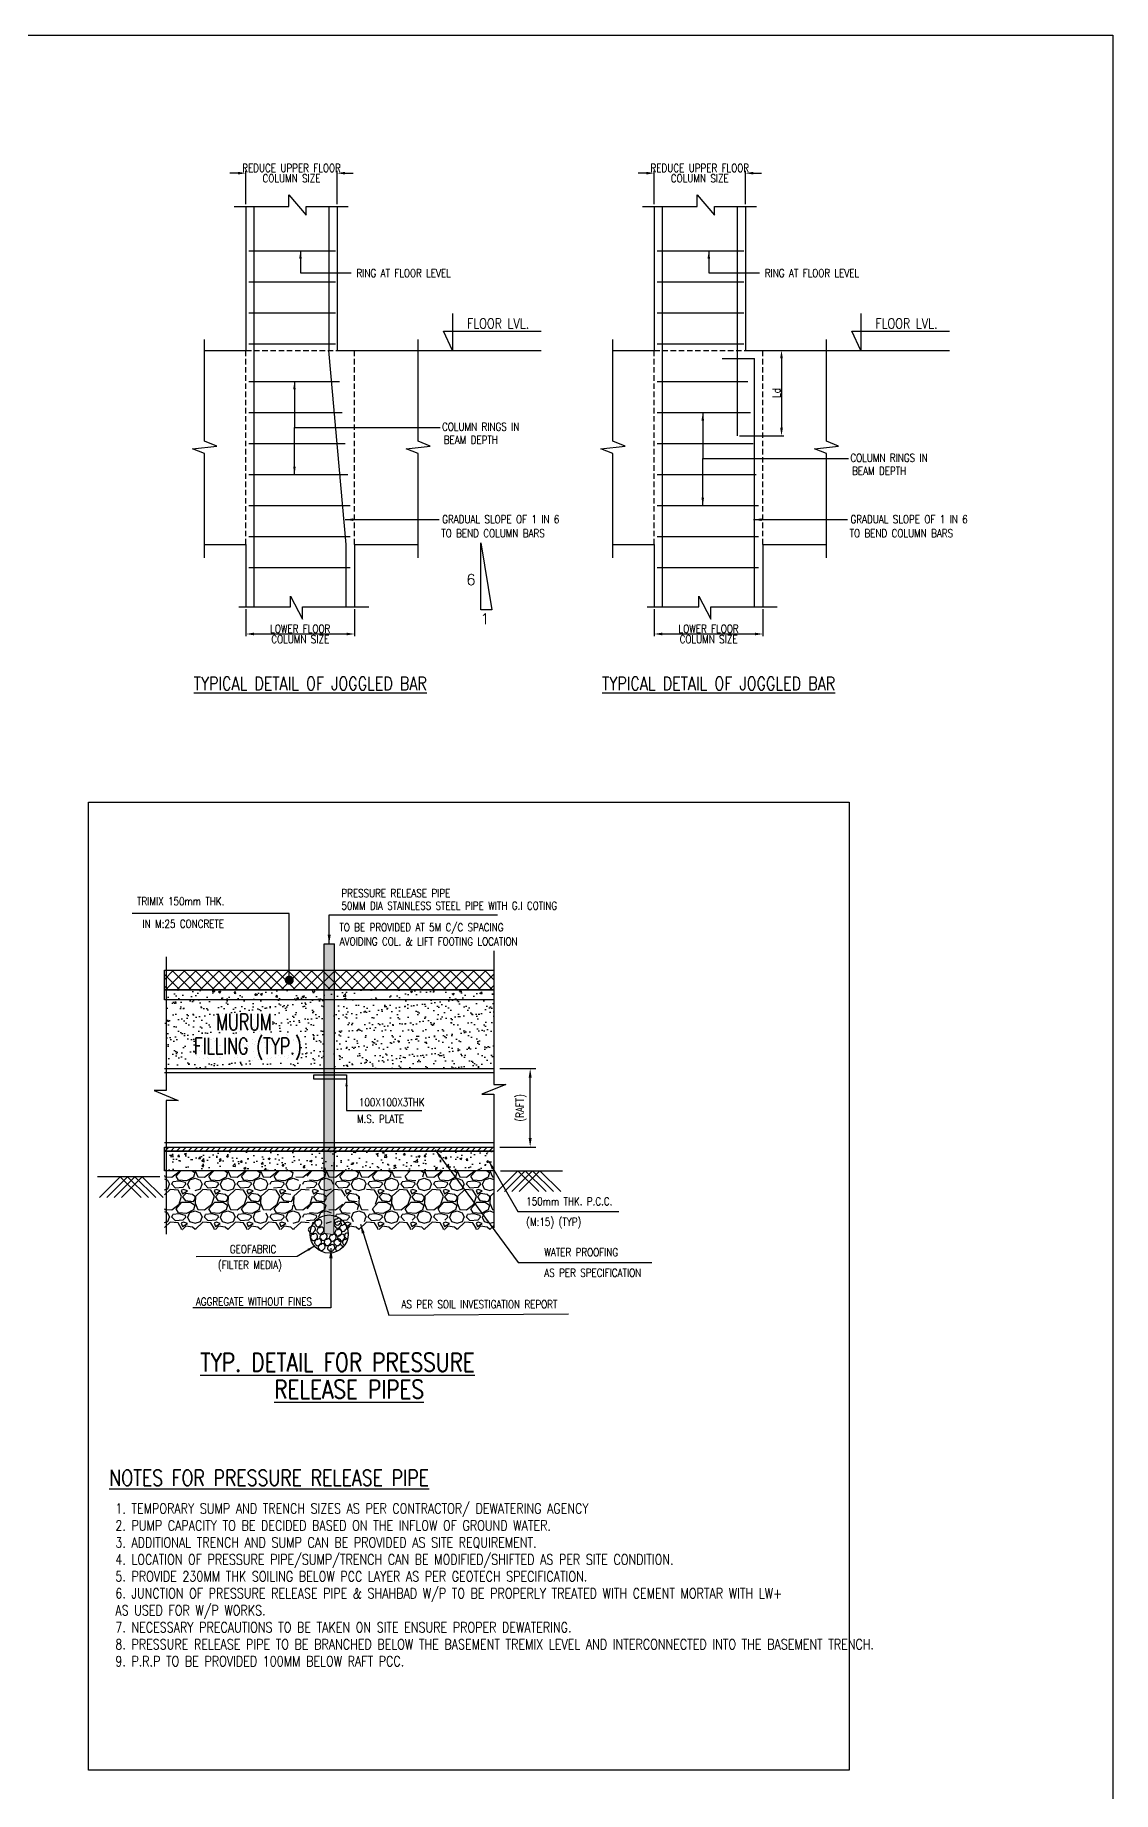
# Model space of a CAD drawing. Extents: x -69352 to 1013721, y -547461 to -186867.
# Drawn here: x 458117 to 495141, y -489142 to -428771 of the extents above; entities that cross this region are included whole.
import ezdxf
from ezdxf.enums import TextEntityAlignment as Align

# ---------------------------------------------------------------- set-up
doc = ezdxf.new("R2010")
doc.units = 0
doc.header["$LTSCALE"] = 500
doc.header["$MEASUREMENT"] = 0
doc.header["$PDMODE"] = 35
doc.header["$PDSIZE"] = -15
doc.linetypes.add('HIDDEN2', pattern=[0.1875, 0.125, -0.0625])
doc.layers.get('DEFPOINTS').update_dxf_attribs({"color": 4})
for name, color, linetype in [('BEAM', 4, 'Continuous'), ('BRAKE LINE', 8, 'Continuous'), ('CLOUD', 7, 'Continuous'), ('DIM', 5, 'Continuous'), ('HT', 8, 'Continuous'), ('level', 3, 'Continuous'), ('S-BRECK LINE', 8, 'Continuous'), ('S-COLUMN', 1, 'Continuous'), ('S-CONCRET LINE', 4, 'Continuous'), ('S-DIM-1', 5, 'Continuous'), ('S-FILLING', 9, 'Continuous'), ('S-HATCH', 253, 'Continuous'), ('S-MISC', 2, 'Continuous'), ('S-PCC', 9, 'Continuous'), ('S-R.C.C. PILE CAP', 40, 'Continuous'), ('S-REINFORCEMENT', 6, 'Continuous'), ('S-TEXT', 2, 'Continuous'), ('S-TEXT-1', 4, 'Continuous'), ('S-TEXT-1 @ 1', 4, 'Continuous'), ('S-TITLE', 6, 'Continuous'), ('S-TXT', 3, 'Continuous'), ('TEXT NORMAL', 4, 'Continuous'), ('TXT1', 2, 'Continuous')]:
    doc.layers.add(name, color=color, linetype=linetype)
doc.layers.add('SOLID', color=11, linetype='Continuous', lineweight=15)
doc.styles.add('ROMAND', font='simplex.shx')
doc.styles.add('ROMANS', font='simplex.shx', dxfattribs={"width": 0.8, "height": 275})
doc.styles.add('STERLING-1', font='simplex.shx')
doc.dimstyles.new('Copy of INT2TIMES', dxfattribs={"dimtxt": 300, "dimasz": 275, "dimexe": 75, "dimexo": 75, "dimgap": 40, "dimtad": 1, "dimdec": 0, "dimlfac": 0.5, "dimrnd": 5, "dimzin": 0, "dimdsep": 46, "dimtxsty": 'ROMANS', "dimcen": -1, "dimclrd": 5, "dimclre": 5, "dimclrt": 4, "dimadec": 0, "dimazin": 0, "dimtfac": 1, "dimtdec": 0, "dimtix": 1, "dimtofl": 0, "dimtmove": 2, "dimatfit": 3, "dimfxl": 0, "dimtolj": 1, "dimtzin": 0, "dimarcsym": 0})
doc.dimstyles.new('dim100', dxfattribs={"dimtxt": 250, "dimasz": 250, "dimexe": 200, "dimexo": 200, "dimgap": 100, "dimtad": 1, "dimdec": 0, "dimzin": 0, "dimdsep": 46, "dimtxsty": 'ROMANS', "dimcen": 0, "dimclrd": 5, "dimclre": 5, "dimclrt": 4, "dimadec": 0, "dimazin": 0, "dimtfac": 1, "dimtdec": 0, "dimtix": 1, "dimtofl": 0, "dimtmove": 2, "dimatfit": 3, "dimfxl": 0, "dimtolj": 1, "dimtzin": 0, "dimlwd": -1, "dimlwe": -1, "dimarcsym": 0})
doc.dimstyles.new('dim33.33', dxfattribs={"dimtxt": 250, "dimasz": 250, "dimexe": 200, "dimexo": 200, "dimgap": 100, "dimtad": 1, "dimdec": 0, "dimlfac": 0.333331, "dimzin": 0, "dimdsep": 46, "dimtxsty": 'ROMANS', "dimcen": 0, "dimclrd": 5, "dimclre": 5, "dimclrt": 4, "dimadec": 0, "dimazin": 0, "dimtfac": 1, "dimtdec": 0, "dimtix": 1, "dimtofl": 0, "dimtmove": 2, "dimatfit": 3, "dimfxl": 0, "dimtolj": 1, "dimtzin": 0, "dimlwd": -1, "dimlwe": -1, "dimarcsym": 0})
doc.dimstyles.new('YOGITA', dxfattribs={"dimtxt": 375, "dimasz": 350, "dimexe": 100, "dimexo": 100, "dimgap": 100, "dimtad": 1, "dimdec": 0, "dimzin": 0, "dimdsep": 46, "dimtxsty": 'ROMANS', "dimsah": 1, "dimcen": 0, "dimclrd": 5, "dimclre": 5, "dimclrt": 4, "dimadec": 0, "dimazin": 0, "dimtfac": 1, "dimtdec": 0, "dimtmove": 0, "dimatfit": 3, "dimfxl": 0, "dimfrac": 1, "dimtolj": 1, "dimtzin": 0, "dimarcsym": 0})

# ---------------------------------------------------------------- blocks, each defined once
blk = doc.blocks.new('*D436')
at = {"layer": 'DEFPOINTS', "color": 0}
for p in [(465358, -448422), (469092, -448422), (469092, -449351)]:
    blk.add_point(p, dxfattribs=at)
at = {"layer": 'DIM', "color": 5, "lineweight": -2, "ltscale": 2}
for p, q in [((465358, -448497), (465358, -449426)), ((469092, -448497), (469092, -449426)), ((465633, -449351), (468817, -449351))]:
    blk.add_line(p, q, dxfattribs=at)
at = {"layer": 'DIM', "color": 5}
for points in [[(465633, -449305), (465633, -449397), (465358, -449351)], [(468817, -449397), (468817, -449305), (469092, -449351)]]:
    blk.add_solid(points, dxfattribs=at)
at = {"layer": 'DIM', "color": 4, "char_height": 275, "attachment_point": 5, "style": 'ROMANS'}
for s, insert in [('\\A1;LOWER FLOOR', (467225, -449174)), ('COLUMN SIZE', (467225, -449529))]:
    blk.add_mtext(s, dxfattribs=dict(at, insert=insert))
blk = doc.blocks.new('*D437')
at = {"layer": 'DEFPOINTS', "color": 0}
for p in [(468489, -433514), (465358, -434655), (468489, -434655)]:
    blk.add_point(p, dxfattribs=at)
at = {"layer": 'DIM', "color": 5, "lineweight": -2, "ltscale": 2}
for p, q in [((465358, -434580), (465358, -433439)), ((468489, -434580), (468489, -433439)), ((465083, -433514), (464808, -433514)), ((468764, -433514), (469039, -433514))]:
    blk.add_line(p, q, dxfattribs=at)
at = {"layer": 'DIM', "color": 5}
for points in [[(465083, -433560), (465083, -433469), (465358, -433514)], [(468764, -433469), (468764, -433560), (468489, -433514)]]:
    blk.add_solid(points, dxfattribs=at)
at = {"layer": 'DIM', "color": 4, "char_height": 275, "attachment_point": 5, "style": 'ROMANS'}
for s, insert in [('\\A1;REDUCE UPPER FLOOR', (466924, -433337)), ('COLUMN SIZE', (466924, -433692))]:
    blk.add_mtext(s, dxfattribs=dict(at, insert=insert))
blk = doc.blocks.new('*D438')
at = {"layer": 'DEFPOINTS', "color": 0}
for p in [(479386, -448422), (483119, -448422), (483119, -449351)]:
    blk.add_point(p, dxfattribs=at)
at = {"layer": 'DIM', "color": 5, "lineweight": -2, "ltscale": 2}
for p, q in [((479386, -448497), (479386, -449426)), ((483119, -448497), (483119, -449426)), ((479661, -449351), (482844, -449351))]:
    blk.add_line(p, q, dxfattribs=at)
at = {"layer": 'DIM', "color": 5}
for points in [[(479661, -449305), (479661, -449397), (479386, -449351)], [(482844, -449397), (482844, -449305), (483119, -449351)]]:
    blk.add_solid(points, dxfattribs=at)
at = {"layer": 'DIM', "color": 4, "char_height": 275, "attachment_point": 5, "style": 'ROMANS'}
for s, insert in [('\\A1;LOWER FLOOR', (481253, -449174)), ('COLUMN SIZE', (481253, -449529))]:
    blk.add_mtext(s, dxfattribs=dict(at, insert=insert))
blk = doc.blocks.new('*D439')
at = {"layer": 'DEFPOINTS', "color": 0}
for p in [(482517, -433514), (479386, -434655), (482517, -434655)]:
    blk.add_point(p, dxfattribs=at)
at = {"layer": 'DIM', "color": 5, "lineweight": -2, "ltscale": 2}
for p, q in [((479386, -434580), (479386, -433439)), ((482517, -434580), (482517, -433439)), ((479111, -433514), (478836, -433514)), ((482792, -433514), (483067, -433514))]:
    blk.add_line(p, q, dxfattribs=at)
at = {"layer": 'DIM', "color": 5}
for points in [[(479111, -433560), (479111, -433469), (479386, -433514)], [(482792, -433469), (482792, -433560), (482517, -433514)]]:
    blk.add_solid(points, dxfattribs=at)
at = {"layer": 'DIM', "color": 4, "char_height": 275, "attachment_point": 5, "style": 'ROMANS'}
for s, insert in [('\\A1;REDUCE UPPER FLOOR', (480951, -433337)), ('COLUMN SIZE', (480951, -433692))]:
    blk.add_mtext(s, dxfattribs=dict(at, insert=insert))
blk = doc.blocks.new('*D440')
at = {"layer": 'DEFPOINTS', "color": 0}
for p in [(482517, -439605), (482237, -442541), (483758, -442541)]:
    blk.add_point(p, dxfattribs=at)
at = {"layer": 'DIM', "color": 5, "lineweight": -2, "ltscale": 2}
for p, q in [((482592, -439605), (483833, -439605)), ((483758, -439880), (483758, -442266)), ((482312, -442541), (483833, -442541))]:
    blk.add_line(p, q, dxfattribs=at)
at = {"layer": 'DIM', "color": 5}
for points in [[(483804, -439880), (483712, -439880), (483758, -439605)], [(483712, -442266), (483804, -442266), (483758, -442541)]]:
    blk.add_solid(points, dxfattribs=at)
at = {"layer": 'DIM', "color": 4, "insert": (483581, -441073), "char_height": 275, "attachment_point": 5, "rotation": 90, "style": 'ROMANS'}
blk.add_mtext('\\A1;Ld', dxfattribs=at)
blk = doc.blocks.new('*D984')
at = {"layer": 'DEFPOINTS', "color": 0}
for p in [(473878, -464285), (475123, -464285), (473878, -466985)]:
    blk.add_point(p, dxfattribs=at)
at = {"layer": 'S-DIM-1', "color": 5}
for p, q in [((474078, -464285), (475323, -464285)), ((474078, -466985), (475323, -466985))]:
    blk.add_line(p, q, dxfattribs=at)
at = {"layer": 'S-DIM-1', "color": 5, "lineweight": -3}
blk.add_line((475123, -466672), (475123, -464597), dxfattribs=at)
at = {"layer": 'S-DIM-1', "color": 5}
for points in [[(475175, -464597), (475071, -464597), (475123, -464285)], [(475071, -466672), (475175, -466672), (475123, -466985)]]:
    blk.add_solid(points, dxfattribs=at)
at = {"layer": 'S-DIM-1', "color": 4, "insert": (474813, -465635), "char_height": 275, "attachment_point": 5, "rotation": 90, "style": 'ROMANS'}
blk.add_mtext('\\A1;(RAFT)', dxfattribs=at)

msp = doc.modelspace()

# ---------------------------------------------------------------- hatches: boundary and pattern name
at = {"layer": 'S-FILLING', "linetype": 'ByBlock'}
h = msp.add_hatch(dxfattribs=at)
h.set_pattern_fill('AR-SAND', color=256, scale=225, style=0)
h.set_pattern_definition([(37.5, (-21843808.08, 1091596.97), (-14.1735056, 433.535348), [0, -342, 0, -382.5, 0, -365.625]), (7.5, (-21843808.1, 1091596.97), (398.199759, 634.982865), [0, -184.5, 0, -308.25, 0, -118.125]), (327.5, (-21844084.83, 1091596.97), (700.681919, 1.273287), [0, -112.5, 0, -405, 0, -528.75]), (317.5, (-21844084.8, 1091596.97), (676.378486, 197.477002), [0, -56.25, 0, -265.5, 0, -303.75])])
h.paths.add_polyline_path([(473878.344, -461922.074), (468387.806, -461922.076), (468387.806, -464284.574), (473878.344, -464284.574)])
h.paths.add_polyline_path([(468050.306, -461922.076), (462559.769, -461922.079), (462559.768, -464284.574), (468050.306, -464284.574)])
h.paths.add_polyline_path([(464048.66, -463107.315), (466298.66, -463107.315), (466298.66, -462263.565), (464048.66, -462263.565)], flags=24)
h.paths.add_polyline_path([(463150, -464196.371), (467703.571, -464196.371), (467703.571, -462910.656), (463150, -462910.656)], flags=24)
at = {"layer": 'S-HATCH', "linetype": 'ByBlock'}
h = msp.add_hatch(dxfattribs=at)
h.set_pattern_fill('ANSI37', color=256, scale=2250)
h.set_pattern_definition([(45, (-19955730.25, 488285.2), (-198.8737822, 198.8737822), []), (135, (-19955730.25, 488285.2), (-198.8737822, -198.8737822), [])])
h.paths.add_polyline_path([(462559.769, -461584.579), (462559.769, -460909.579), (473878.343, -460909.574), (473878.343, -461584.574)])
at = {"layer": 'S-HATCH'}
h = msp.add_hatch(dxfattribs=at)
h.set_pattern_fill('ANSI31', color=256, scale=1125, style=0)
h.set_pattern_definition([(45, (-21884407.2, 1088935.74), (-99.4368911, 99.4368911), [])])
h.paths.add_polyline_path([(462559.769, -466984.577), (462559.769, -467119.568), (473878.343, -467119.563), (473878.343, -466984.572)])
at = {"layer": 'S-PCC', "linetype": 'ByBlock'}
h = msp.add_hatch(dxfattribs=at)
h.set_pattern_fill('AR-CONC,_O', color=256, scale=100)
h.set_pattern_definition([(50, (-25079646.4, 155406.3), (717.260183, -62.752135), [75, -825]), (355, (-25079646.4, 155406.3), (-138.751334, 752.192134), [60, -660]), (100.4514445, (-25079586.6, 155401.1), (578.508847, 689.439991), [63.740192, -701.142112]), (46.1842, (-25079646.4, 155606.3), (1067.24133, -165.51928), [112.5, -1237.5]), (96.6356355, (-25079557.4, 155592.5), (934.661946, 974.1186), [95.61034, -1051.71376]), (351.184164, (-25079646.4, 155606.3), (934.661945, 974.1186), [90, -990]), (21, (-25079546.4, 155556.3), (596.907052, -402.61889), [75, -825]), (326, (-25079546.4, 155556.3), (243.315332, 725.150045), [60, -660]), (71.4514447, (-25079496.6, 155522.8), (840.222377, 322.531153), [63.74019, -701.142112]), (37.5, (-25079646.38, 155406.33), (12.1598553, 332.8938538), [0, -652, 0, -670, 0, -662.5]), (7.5, (-25079646.38, 155406.33), (263.0695374, 394.411712), [0, -382, 0, -637, 0, -252.5]), (327.5, (-25079869.38, 155406.33), (533.8224362, -22.5548717), [0, -250, 0, -780, 0, -1035]), (317.5, (-25079969.38, 155406.33), (583.186169, 100.104982), [0, -325, 0, -518, 0, -735])])
h.paths.add_polyline_path([(462559.769, -461922.079), (462559.769, -461584.579), (473878.343, -461584.574), (473878.343, -461922.074)])
h = msp.add_hatch(dxfattribs=at)
h.set_pattern_fill('AR-CONC,_O', color=256, scale=100)
h.set_pattern_definition([(50, (-25200853.5, 149871.26), (717.260183, -62.752135), [75, -825]), (355, (-25200853.5, 149871.26), (-138.751334, 752.192134), [60, -660]), (100.4514445, (-25200793.75, 149866), (578.508847, 689.439991), [63.740192, -701.142112]), (46.1842, (-25200853.5, 150071.26), (1067.24133, -165.51928), [112.5, -1237.5]), (96.6356355, (-25200764.6, 150057.5), (934.661946, 974.1186), [95.61034, -1051.71376]), (351.184164, (-25200853.5, 150071.3), (934.661945, 974.1186), [90, -990]), (21, (-25200753.5, 150021.26), (596.907052, -402.61889), [75, -825]), (326, (-25200753.5, 150021.26), (243.315332, 725.150045), [60, -660]), (71.4514447, (-25200703.8, 149987.7), (840.222377, 322.531153), [63.74019, -701.142112]), (37.5, (-25200853.52, 149871.26), (12.1598553, 332.8938538), [0, -652, 0, -670, 0, -662.5]), (7.5, (-25200853.52, 149871.26), (263.0695374, 394.411712), [0, -382, 0, -637, 0, -252.5]), (327.5, (-25201076.52, 149871.26), (533.8224362, -22.5548717), [0, -250, 0, -780, 0, -1035]), (317.5, (-25201176.5, 149871.26), (583.186169, 100.104982), [0, -325, 0, -518, 0, -735])])
h.paths.add_polyline_path([(462559.769, -467794.557), (462559.769, -467119.557), (473878.344, -467119.574), (473878.344, -467794.574)])
h = msp.add_hatch(dxfattribs=at)
h.set_pattern_fill('GRAVEL', color=256, scale=1125)
h.set_pattern_definition([(228.0127875, (-66520336.51, 4209480.02), (-9000, -10125), [151.353, -14983.974053]), (184.96974073, (-66520437.76, 4209367.52), (13500, 1125), [259.7265, -25712.915356]), (132.51044708, (-66520696.51, 4209345.02), (11250, -12375), [183.1365, -18130.53667]), (267.27368901, (-66521135.26, 4209063.77), (1125, 22500), [236.51775, -23415.252797]), (292.83365418, (-66521146.51, 4208827.52), (-5625, 13500), [231.924375, -22960.54477]), (357.27368901, (-66521056.51, 4208613.77), (-22500, 1125), [236.51775, -23415.252797]), (37.69424047, (-66520820.26, 4208602.522), (-14625, -11250), [312.782625, -30965.454618]), (72.255328375, (-66520572.76, 4208793.772), (7875, 24750), [295.299, -29234.611684]), (121.429565615, (-66520482.76, 4209075.02), (-9000, 14625), [237.31875, -23494.582248]), (175.23635831, (-66520606.51, 4209277.52), (12375, -1125), [270.936, -13275.857901]), (222.3974378, (-66520876.51, 4209300.022), (-13500, -12375), [350.379, -34687.54688]), (138.81407483, (-66520021.51, 4209052.52), (-7875, 6750), [119.588625, -11839.325414]), (171.46923439, (-66520111.51, 4209131.27), (14625, -2250), [227.516625, -22524.200343]), (225, (-66520336.5, 4209165), (-1e-13, -1125), [159.098625, -1431.891633]), (203.19859051, (-66520415.26, 4209300.02), (5625, 2250), [85.67775, -8482.066994]), (291.8014095, (-66520494.01, 4209266.27), (-1125, 3375), [121.165875, -5937.144533]), (30.96375653, (-66520449.01, 4209153.77), (3375, 2250), [196.795125, -6363.025757]), (161.5650512, (-66520280.26, 4209255.02), (2250, -1125), [142.302375, -3415.259993]), (16.38954033, (-66521146.51, 4209266.27), (11250, 3375), [199.35, -19735.70079]), (70.34617594, (-66520955.26, 4209322.52), (-4500, -12375), [167.243625, -16557.083716]), (293.19859051, (-66520280.26, 4209480.02), (-2250, 5625), [171.354375, -8396.39037]), (343.61045967, (-66520212.76, 4209322.52), (-11250, 3375), [199.35, -19735.70079]), (339.44395478, (-66521146.51, 4208568.77), (-5625, 2250), [192.24, -9419.764213]), (294.77514057, (-66520966.51, 4208501.27), (-5625, 12375), [161.07525, -15946.473446]), (66.80140949, (-66520269.01, 4208355.02), (2250, 5625), [171.354375, -8396.39037]), (17.35402464, (-66520201.51, 4208512.52), (-14625, -4500), [188.584875, -18669.851566]), (69.44395478, (-66520820.26, 4208355.02), (-2250, -5625), [96.12, -9515.884213]), (101.30993247, (-66520336.51, 4208355.02), (-1125, 4500), [57.36375, -5679.033203]), (165.96375653, (-66520347.76, 4208411.27), (3375, -1125), [231.924375, -4406.569454]), (186.00900596, (-66520572.76, 4208467.52), (11250, 1125), [214.93125, -21278.163571]), (303.6900675, (-66520449, 4209052.52), (-1125, 2250), [162.24975, -3893.995435]), (353.15722659, (-66520359.01, 4208917.52), (19125, -2250), [283.26825, -28043.507952]), (60.9453959, (-66520077.76, 4208883.77), (-4500, -7875), [115.8255, -11466.758409]), (90, (-66520021.5, 4208985), (-1125, 1125), [67.5, -1057.5]), (120.25643716, (-66520595.26, 4208501.27), (4500, -7875), [156.2895, -15472.709988]), (48.0127875, (-66520674.01, 4208636.27), (9000, 10125), [302.706, -14832.621053]), (0, (-66520471.5, 4208861.3), (1125, 1125), [292.5, -832.5]), (325.30484647, (-66520179.01, 4208861.27), (11250, -7875), [177.87825, -17609.933588]), (254.0546041, (-66520032.76, 4208760.02), (-1125, -4500), [163.80225, -8026.321375]), (207.64597536, (-66520077.76, 4208602.52), (-21375, -11250), [266.698125, -26403.158455]), (175.42607874, (-66520314.01, 4208478.77), (-14625, 1125), [282.148875, -27932.707584])])
edge = h.paths.add_edge_path()
edge.add_arc((468217.033, -469972.264), 654.664, 13.48652506, 166.51295126)
edge.add_line((467580.423, -469819.58), (462559.769, -469819.557))
edge.add_line((462559.769, -469819.557), (462559.769, -467794.557))
edge.add_line((462559.769, -467794.557), (473878.343, -467794.609))
edge.add_line((473878.343, -467794.609), (473878.343, -469819.609))
edge.add_line((473878.343, -469819.609), (468853.645, -469819.586))
at = {"layer": 'SOLID'}
msp.add_hatch(color=253, dxfattribs=at).paths.add_polyline_path([(468050.306, -460000.216), (468050.306, -469957.192), (468383.76, -469987.337), (468400.827, -460000.216)])

# ---------------------------------------------------------------- linework, layer by layer
at = {"color": 5}
msp.add_line((467112.841, -470747.648), (463650.981, -470756.762), dxfattribs=at)
at = {"layer": 'BEAM', "color": 8}
for p, q in [((464948.983, -434654.858), (466830.206, -434654.858)), ((466830.206, -434258.819), (467432.872, -434952.939)), ((466830.206, -434654.858), (466830.206, -434258.819)), ((467432.872, -434654.858), (468870.206, -434654.858)), ((467432.872, -434952.939), (467432.872, -434654.858)), ((478976.858, -434654.858), (480858.081, -434654.858)), ((480858.081, -434258.819), (481460.748, -434952.939)), ((480858.081, -434654.858), (480858.081, -434258.819)), ((481460.748, -434654.858), (482898.081, -434654.858)), ((481460.748, -434952.939), (481460.748, -434654.858))]:
    msp.add_line(p, q, dxfattribs=at)
for points in [[(465109.052, -448422.202), (466892.024, -448422.202), (466892.024, -448054.584), (467307.106, -448836.952), (467307.106, -448422.202), (469580.63, -448422.202)], [(479136.927, -448422.202), (480919.899, -448422.202), (480919.899, -448054.584), (481334.981, -448836.952), (481334.981, -448422.202), (483608.505, -448422.202)]]:
    msp.add_lwpolyline(points, dxfattribs=at)
at = {"layer": 'BRAKE LINE', "ltscale": 2}
for points in [[(463937.424, -446737.67), (463937.424, -443147.299), (463519.709, -442984.77), (464355.14, -442891.898), (463937.424, -442729.37), (463937.424, -439231.499)], [(471275.539, -446737.67), (471275.539, -443147.299), (470857.823, -442984.77), (471693.255, -442891.898), (471275.539, -442729.37), (471275.539, -439231.499)], [(477965.3, -446737.67), (477965.3, -443147.299), (477547.584, -442984.77), (478383.015, -442891.898), (477965.3, -442729.37), (477965.3, -439231.499)], [(485303.414, -446737.67), (485303.414, -443147.299), (484885.698, -442984.77), (485721.13, -442891.898), (485303.414, -442729.37), (485303.414, -439231.499)]]:
    msp.add_lwpolyline(points, dxfattribs=at)
at = {"layer": 'DIM', "ltscale": 2}
for p, q in [((467024.872, -442249.5), (472026, -442249.5)), ((481052.748, -443316.167), (486053.875, -443316.167))]:
    msp.add_line(p, q, dxfattribs=at)
at = {"layer": 'DIM', "color": 1, "linetype": 'Continuous'}
msp.add_lwpolyline([(467688.058, -464506.492), (468814.379, -464506.492), (468814.379, -464647.637), (467688.058, -464647.637)], close=True, dxfattribs=at)
at = {"layer": 'HT'}
for points in [[(467940.794, -469511.115, 0.5), (467818.461, -469511.115, 0.5), (467730.534, -469576.105, 0.5), (467753.472, -469660.208, 0.5), (467864.336, -469709.906, 0.5), (467910.211, -469667.854, 0.5)], [(468605.907, -469457.961, 0.5), (468483.574, -469457.961, 0.5), (468395.647, -469522.95, 0.5), (468418.585, -469607.054, 0.5), (468529.449, -469656.752, 0.5), (468575.324, -469614.7, 0.5)], [(468615.574, -469565.42, 0.5), (468493.241, -469565.42, 0.5), (468405.314, -469630.41, 0.5), (468428.252, -469714.513, 0.5), (468539.116, -469764.211, 0.5), (468584.991, -469722.159, 0.5)], [(468797.458, -469675.887, 0.5), (468675.125, -469675.887, 0.5), (468587.199, -469740.876, 0.5), (468610.136, -469824.98, 0.5), (468721, -469874.677, 0.5), (468766.875, -469832.626, 0.5)], [(467722.416, -469737.832, 0.5), (467600.083, -469737.832, 0.5), (467512.156, -469802.821, 0.5), (467535.094, -469886.925, 0.5), (467645.958, -469936.623, 0.5), (467691.833, -469894.571, 0.5)], [(467796.457, -469988.184, 0.5), (467674.124, -469988.184, 0.5), (467586.197, -470053.174, 0.5), (467609.135, -470137.277, 0.5), (467719.999, -470186.975, 0.5), (467765.874, -470144.923, 0.5)], [(467933.328, -470166.457, 0.5), (467810.995, -470166.457, 0.5), (467723.068, -470231.446, 0.5), (467746.006, -470315.55, 0.5), (467856.87, -470365.248, 0.5), (467902.744, -470323.196, 0.5)], [(468015.291, -469760.932, 0.5), (467892.958, -469760.932, 0.5), (467805.031, -469825.921, 0.5), (467827.969, -469910.025, 0.5), (467938.833, -469959.723, 0.5), (467984.708, -469917.671, 0.5)], [(468122.167, -469986.204, 0.5), (467999.834, -469986.204, 0.5), (467911.907, -470051.194, 0.5), (467934.845, -470135.297, 0.5), (468045.709, -470184.995, 0.5), (468091.584, -470142.943, 0.5)], [(468264.843, -470162.265, 0.5), (468142.51, -470162.265, 0.5), (468054.584, -470227.254, 0.5), (468077.521, -470311.358, 0.5), (468188.385, -470361.056, 0.5), (468234.26, -470319.004, 0.5)], [(468438.41, -470011.357, 0.5), (468316.077, -470011.357, 0.5), (468228.151, -470076.347, 0.5), (468251.088, -470160.45, 0.5), (468361.952, -470210.148, 0.5), (468407.827, -470168.096, 0.5)], [(468602.066, -470166.457, 0.5), (468479.733, -470166.457, 0.5), (468391.806, -470231.446, 0.5), (468414.744, -470315.55, 0.5), (468525.608, -470365.248, 0.5), (468571.483, -470323.196, 0.5)], [(468634.376, -469832.777, 0.5), (468512.043, -469832.777, 0.5), (468424.116, -469897.767, 0.5), (468447.054, -469981.87, 0.5), (468557.918, -470031.568, 0.5), (468603.793, -469989.516, 0.5)], [(468727.49, -470011.357, 0.5), (468605.157, -470011.357, 0.5), (468517.231, -470076.347, 0.5), (468540.168, -470160.45, 0.5), (468651.032, -470210.148, 0.5), (468696.907, -470168.096, 0.5)], [(468060.006, -470330.182, 0.5), (467937.673, -470330.182, 0.5), (467849.746, -470395.171, 0.5), (467872.684, -470479.275, 0.5), (467983.548, -470528.973, 0.5), (468029.423, -470486.921, 0.5)], [(468384.726, -470363.842, 0.5), (468262.393, -470363.842, 0.5), (468174.466, -470428.831, 0.5), (468197.404, -470512.935, 0.5), (468308.268, -470562.633, 0.5), (468354.143, -470520.581, 0.5)]]:
    msp.add_lwpolyline(points, format="xyb", close=True, dxfattribs=at)
for points in [[(468850.213, -470138.6, 0.308002223), (468768.813, -470166.457, 0.5), (468680.886, -470231.446, 0.5), (468703.824, -470315.55, 0.212573865), (468740.765, -470365.063, 0.212573865)], [(468869.82, -469922.719, 0.12593163), (468840.262, -469946.463, 0.5), (468752.336, -470011.452, 0.5), (468775.273, -470095.556, 0.337407567), (468845.769, -470154.68, 0.337407567)], [(468684.907, -470430.172, 0.15357079), (468659.946, -470375.722, 0.5), (468537.613, -470375.722, 0.5), (468449.686, -470440.711, 0.5), (468472.624, -470524.815, 0.155318338), (468495.921, -470564.554, 0.155318338)]]:
    msp.add_lwpolyline(points, format="xyb", dxfattribs=at)
msp.add_circle((468217.033, -469972.264), 654.664, dxfattribs=at)
at = {"layer": 'level', "color": 2}
for points in [[(472458.159, -438332.207), (472458.159, -439605.001), (472151.227, -438945.363), (475506.581, -438945.363)], [(486486.034, -438332.207), (486486.034, -439605.001), (486179.102, -438945.363), (489534.457, -438945.363)]]:
    msp.add_lwpolyline(points, dxfattribs=at)
at = {"layer": 'S-BRECK LINE'}
for points in [[(462621.084, -460446.333), (462621.083, -465039.59), (462208.961, -465039.59), (463033.204, -465378.037), (462621.083, -465378.037), (462621.085, -469971.294)], [(473878.343, -460234.608), (473878.345, -464827.865), (474290.466, -464827.865), (473466.223, -465166.312), (473878.345, -465166.312), (473878.342, -469759.569)]]:
    msp.add_lwpolyline(points, dxfattribs=at)
at = {"layer": 'S-COLUMN'}
for p, q in [((465358.206, -434654.858), (465358.206, -439605.001)), ((468488.872, -434654.858), (468488.872, -439605.001)), ((479386.081, -434654.858), (479386.081, -439605.001)), ((482516.748, -434654.858), (482516.748, -439605.001)), ((465358.206, -446271.667), (465358.206, -448422.202)), ((469091.539, -446271.667), (469091.539, -448422.202)), ((479386.081, -446271.667), (479386.081, -448422.202)), ((483119.414, -446271.667), (483119.414, -448422.202))]:
    msp.add_line(p, q, dxfattribs=at)
at = {"layer": 'S-COLUMN', "color": 8, "linetype": 'HIDDEN2', "ltscale": 3}
for p, q in [((465358.206, -446271.667), (465358.206, -439605.001)), ((465358.206, -439605.001), (468488.872, -439605.001)), ((469091.539, -446271.667), (469091.539, -439605.001)), ((479386.081, -446271.667), (479386.081, -439605.001)), ((479386.081, -439605.001), (482516.748, -439605.001)), ((483119.414, -446271.667), (483119.414, -439605.001))]:
    msp.add_line(p, q, dxfattribs=at)
at = {"layer": 'S-CONCRET LINE', "color": 130}
for p, q in [((463937.424, -439605.001), (465358.206, -439605.001)), ((468488.872, -439605.001), (471275.539, -439605.001)), ((477965.3, -439605.001), (479386.081, -439605.001)), ((482516.748, -439605.001), (485303.414, -439605.001)), ((463937.424, -446271.667), (465358.206, -446271.667)), ((469091.539, -446271.667), (471275.539, -446271.667)), ((477965.3, -446271.667), (479386.081, -446271.667)), ((483119.414, -446271.667), (485303.414, -446271.667))]:
    msp.add_line(p, q, dxfattribs=at)
at = {"layer": 'S-CONCRET LINE', "ltscale": 2500}
for p, q in [((462559.768, -464284.574), (473878.344, -464284.574)), ((462559.769, -466984.574), (473878.344, -466984.574))]:
    msp.add_line(p, q, dxfattribs=at)
at = {"layer": 'S-CONCRET LINE'}
msp.add_lwpolyline([(375139, -428771), (495141, -428771), (495141, -510011), (375139, -510011)], close=True, dxfattribs=at)
at = {"layer": 'S-HATCH'}
for points in [[(462559.769, -461584.579), (462559.769, -460909.579), (473878.343, -460909.574), (473878.343, -461584.574)], [(462559.769, -467119.568), (462559.769, -466984.577), (473878.343, -466984.572), (473878.343, -467119.563)]]:
    msp.add_lwpolyline(points, close=True, dxfattribs=at)
at = {"layer": 'S-MISC'}
msp.add_lwpolyline([(473425.809, -448525.415), (473425.809, -446221.415), (473809.809, -448525.415)], close=True, dxfattribs=at)
at = {"layer": 'S-PCC'}
for p, q in [((474103.343, -467794.557), (476237.969, -467794.557)), ((462396.084, -468006.282), (460261.458, -468006.282))]:
    msp.add_line(p, q, dxfattribs=at)
for points in [[(468050.306, -460000.216), (468387.806, -460000.216), (468387.806, -467794.574), (468050.306, -467794.574)], [(462559.769, -461922.079), (462559.769, -461584.579), (473878.343, -461584.574), (473878.343, -461922.074)], [(462559.769, -467794.557), (462559.769, -467119.557), (473878.344, -467119.574), (473878.344, -467794.574)]]:
    msp.add_lwpolyline(points, close=True, dxfattribs=at)
for points in [[(473985.123, -468510.505), (474701.069, -467794.56), (475417.015, -468510.505)], [(474238.248, -468510.505), (474954.194, -467794.56), (475670.14, -468510.505)], [(474491.373, -468510.505), (475207.319, -467794.56), (475923.265, -468510.505)], [(474744.498, -468510.505), (475460.444, -467794.56), (476176.39, -468510.505)], [(461754.929, -468722.23), (461038.983, -468006.284), (460323.038, -468722.23)], [(462008.054, -468722.23), (461292.108, -468006.284), (460576.163, -468722.23)], [(462261.179, -468722.23), (461545.233, -468006.284), (460829.288, -468722.23)], [(462514.304, -468722.23), (461798.358, -468006.284), (461082.413, -468722.23)]]:
    msp.add_lwpolyline(points, dxfattribs=at)
at = {"layer": 'S-R.C.C. PILE CAP'}
msp.add_lwpolyline([(459955, -455135), (486086, -455135), (486086, -488402), (459955, -488402)], close=True, dxfattribs=at)
at = {"layer": 'S-REINFORCEMENT'}
for p, q in [((465643.539, -448422.202), (465643.539, -434654.858)), ((468208.872, -434654.858), (468208.872, -439605.001)), ((479671.414, -448422.202), (479671.414, -434654.858)), ((482236.748, -434654.858), (482236.748, -442541.093)), ((468806.206, -446271.667), (468206.206, -439605.001)), ((481716.229, -439885.001), (482834.081, -439885.001)), ((482834.081, -448422.202), (482834.081, -439885.001)), ((468806.206, -448422.202), (468806.206, -446271.667))]:
    msp.add_line(p, q, dxfattribs=at)
at = {"layer": 'S-REINFORCEMENT', "color": 2}
for p, q in [((465462.206, -436180.969), (468435.539, -436180.969)), ((479490.081, -436180.969), (482463.414, -436180.969)), ((465462.206, -437247.635), (468435.539, -437247.635)), ((479490.081, -437247.635), (482463.414, -437247.635)), ((465462.206, -438314.302), (468435.539, -438314.302)), ((479490.081, -438314.302), (482463.414, -438314.302)), ((465462.206, -439380.969), (468435.539, -439380.969)), ((479490.081, -439380.969), (482463.414, -439380.969)), ((465462.206, -440671.667), (468569.95, -440671.667)), ((479490.081, -440671.667), (482597.825, -440671.667)), ((465462.206, -441738.334), (468665.95, -441738.334)), ((479490.081, -441738.334), (482693.825, -441738.334)), ((465462.206, -442805.001), (468761.95, -442805.001)), ((479490.081, -442805.001), (482789.825, -442805.001)), ((465462.206, -443871.667), (468857.95, -443871.667)), ((479490.081, -443871.667), (482885.825, -443871.667)), ((465462.206, -444938.334), (468944.872, -444938.334)), ((479490.081, -444938.334), (482972.748, -444938.334)), ((465462.206, -446005.001), (468944.872, -446005.001)), ((479490.081, -446005.001), (482972.748, -446005.001)), ((465462.206, -447071.667), (468944.872, -447071.667)), ((479490.081, -447071.667), (482972.748, -447071.667))]:
    msp.add_line(p, q, dxfattribs=at)
at = {"layer": 'S-REINFORCEMENT', "color": 5, "ltscale": 1000}
for points in [[(473878.344, -464434.574), (462559.768, -464434.574)], [(473878.344, -466834.574), (462559.769, -466834.574)]]:
    msp.add_lwpolyline(points, dxfattribs=at)
at = {"layer": 'SOLID', "color": 253}
msp.add_lwpolyline([(468050.306, -460000.216), (468400.827, -460000.216), (468383.76, -469987.337), (468050.306, -469957.192)], close=True, dxfattribs=at)
at = {"layer": 'TEXT NORMAL', "color": 3}
for p, q in [((471275.539, -439605.001), (475506.581, -439605.001)), ((485303.414, -439605.001), (489534.457, -439605.001))]:
    msp.add_line(p, q, dxfattribs=at)

# ---------------------------------------------------------------- texts
at = {"layer": 'S-TEXT', "style": 'ROMANS', "width": 0.7}
for s, p in [('MURUM ', (465426.785, -462685.44)), ('FILLING (TYP.)', (465426.785, -463513.335))]:
    msp.add_text(s, height=562.5, dxfattribs=at).set_placement(p, align=Align.MIDDLE_CENTER)
at = {"layer": 'S-TEXT-1', "linetype": 'Continuous', "insert": (460872.274, -479228.374), "char_height": 350, "width": 24955.07036, "attachment_point": 1, "style": 'ROMANS'}
msp.add_mtext('{\\C2;1. TEMPORARY SUMP AND TRENCH SIZES AS PER CONTRACTOR/ DEWATERING AGENCY\\P2. PUMP CAPACITY TO BE DECIDED BASED ON THE INFLOW OF GROUND WATER.\\P3. ADDITIONAL TRENCH AND SUMP CAN BE PROVIDED AS SITE REQUIREMENT.\\P4. LOCATION OF PRESSURE PIPE/SUMP/TRENCH CAN BE MODIFIED/SHIFTED AS PER SITE CONDITION.\\P5. PROVIDE 230MM THK SOILING BELOW PCC LAYER AS PER GEOTECH SPECIFICATION.\\P6. JUNCTION OF PRESSURE RELEASE PIPE & SHAHBAD W/P TO BE PROPERLY TREATED WITH CEMENT MORTAR WITH LW+ AS USED FOR W/P WORKS.\\P7. NECESSARY PRECAUTIONS TO BE TAKEN ON SITE ENSURE PROPER DEWATERING.\\P8. PRESSURE RELEASE PIPE TO BE BRANCHED BELOW THE BASEMENT TREMIX LEVEL AND INTERCONNECTED INTO THE BASEMENT TRENCH.\\P9. P.R.P TO BE PROVIDED 100MM BELOW RAFT PCC.\\P\\P \\P\\P\\P\\P\\P \\P\\P\\P\\P\\P\\P }', dxfattribs=at)
at = {"layer": 'S-TEXT-1 @ 1', "linetype": 'ByBlock', "style": 'ROMANS', "width": 0.8}
for s, p in [('RING AT FLOOR LEVEL', (469155.723, -437085.728)), ('RING AT FLOOR LEVEL', (483183.598, -437085.728)), ('COLUMN RINGS IN', (472095.263, -442367.829)), ('BEAM DEPTH', (472154.918, -442815.787)), ('COLUMN RINGS IN', (486123.138, -443434.496)), ('BEAM DEPTH', (486182.793, -443882.454)), ('GRADUAL SLOPE OF 1 IN 6', (472100.815, -445546.623)), ('GRADUAL SLOPE OF 1 IN 6', (486128.691, -445546.623)), ('TO BEND COLUMN BARS', (472070.315, -446026.719)), ('TO BEND COLUMN BARS', (486098.191, -446026.719))]:
    msp.add_text(s, height=275, dxfattribs=at).set_placement(p)
at = {"layer": 'S-TEXT-1 @ 1', "style": 'ROMANS', "width": 0.8}
for s, p in [('PRESSURE RELEASE PIPE', (468637.405, -458259.293)), ('TRIMIX 150mm THK.', (461618.128, -458536.622)), ('50MM DIA STAINLESS STEEL PIPE WITH G.I COTING', (468638.939, -458688.001)), ('IN M:25 CONCRETE', (461805.628, -459309.658)), ('TO BE PROVIDED AT 5M C/C SPACING', (468569.318, -459430.856)), ('AVOIDING COL. & LIFT FOOTING LOCATION ', (468579.617, -459917.682)), ('150mm THK. P.C.C.', (474986.858, -468848.615)), ('(M:15) (TYP)', (474986.858, -469554.686)), ('WATER PROOFING', (475609.136, -470597.031)), ('AS PER SPECIFICATION', (475609.136, -471303.103)), ('AS PER SOIL INVESTIGATION REPORT', (470701.971, -472385.313))]:
    msp.add_text(s, height=275, dxfattribs=at).set_placement(p, align=Align.MIDDLE_LEFT)
for s, p in [('100X100X3THK', (469239.739, -465581.808)), (' M.S. PLATE ', (469021.71, -466153.811)), ('(FILTER MEDIA)', (464395.923, -471169.841)), ('GEOFABRIC', (464807.437, -470629.695)), ('AGGREGATE WITHOUT FINES', (463639.211, -472433.662))]:
    msp.add_text(s, height=275, dxfattribs=at).set_placement(p)
at = {"layer": 'S-TITLE', "style": 'ROMANS', "width": 0.8}
for p in [(467568.762, -451052.85), (481596.638, -451052.85)]:
    msp.add_text('%%UTYPICAL DETAIL OF JOGGLED BAR', height=450, dxfattribs=at).set_placement(p, align=Align.MIDDLE_CENTER)
for s, height, p in [('%%uTYP. DETAIL FOR PRESSURE', 630.59886, (463791.146, -474693.733)), ('%%URELEASE PIPES', 630.59886, (466328.156, -475622.706)), ('%%UNOTES FOR PRESSURE RELEASE PIPE', 543.96853, (460664.968, -478622.28))]:
    msp.add_text(s, height=height, dxfattribs=at).set_placement(p)
at = {"layer": 'S-TXT', "style": 'STERLING-1'}
for s, p in [('6', (472928.444, -447670.944)), ('1', (473415.443, -449018.659))]:
    msp.add_text(s, height=375, dxfattribs=at).set_placement(p)
at = {"layer": 'TXT1', "style": 'ROMAND', "width": 0.8}
for p in [(474021.912, -438679.696), (488049.787, -438679.696)]:
    msp.add_text('FLOOR LVL.', height=350, dxfattribs=at).set_placement(p, align=Align.MIDDLE)

# ---------------------------------------------------------------- dimensions: what is measured, and where the dimension line sits
at = {"layer": 'DIM', "ltscale": 2}
for base, p1, p2, text, picture, middle in [((468488.872, -433514.421), (465358.206, -434654.858), (468488.872, -434654.858), 'REDUCE UPPER FLOOR\\X COLUMN SIZE', '*D437', (466923.539, -433514.421)), ((482516.748, -433514.421), (479386.081, -434654.858), (482516.748, -434654.858), 'REDUCE UPPER FLOOR\\X COLUMN SIZE', '*D439', (480951.414, -433514.421)), ((469091.539, -449351.212), (465358.206, -448422.202), (469091.539, -448422.202), 'LOWER FLOOR\\X COLUMN SIZE', '*D436', (467224.872, -449351.212)), ((483119.414, -449351.212), (479386.081, -448422.202), (483119.414, -448422.202), 'LOWER FLOOR\\X COLUMN SIZE', '*D438', (481252.748, -449351.212))]:
    dim = msp.add_linear_dim(base=base, p1=p1, p2=p2, text=text, dimstyle='Copy of INT2TIMES', override={"dimtxsty": 'ROMANS'}, dxfattribs=at)
    dim.commit()
    dim.dimension.update_dxf_attribs({"geometry": picture, "text_midpoint": middle})
dim = msp.add_linear_dim(base=(483758.233, -442541.093), p1=(482516.748, -439605.001), p2=(482236.748, -442541.093), angle=90, text='Ld', dimstyle='Copy of INT2TIMES', dxfattribs=at)
dim.commit()
dim.dimension.update_dxf_attribs({"geometry": '*D440', "text_midpoint": (483580.733, -441073.047)})
at = {"layer": 'S-DIM-1'}
dim = msp.add_linear_dim(base=(475122.608, -464284.572), p1=(473878.343, -466984.572), p2=(473878.344, -464284.572), angle=270, text='(RAFT)', dimstyle='dim33.33', override={"dimtxt": 312.5, "dimasz": 312.5, "dimtofl": 1, "dimtmove": 0, "dimlwd": 65533}, dxfattribs=at)
dim.commit()
dim.dimension.update_dxf_attribs({"geometry": '*D984', "text_midpoint": (474813.085, -465634.572)})

# ---------------------------------------------------------------- leaders
for points, override in [([(468814.379, -464647.637), (468814.379, -465722.768), (471404.231, -465722.768)], {"dimgap": 100, "dimtad": 0, "dimfxl": 50, "dimarcsym": 1}), ([(467711.085, -470387.718), (467112.841, -470747.648)], {"dimgap": 100, "dimtad": 0})]:
    msp.add_leader(points, dimstyle='dim100', override=override)
at = {"layer": 'CLOUD', "linetype": 'Continuous'}
msp.add_leader([(468277.907, -470459.004), (468277.907, -472508.659), (463531.163, -472508.659)], dimstyle='YOGITA', override={"dimgap": 100, "dimtad": 0}, dxfattribs=at)
at = {"layer": 'DIM', "ltscale": 2}
for points in [[(467231.539, -436180.969), (467231.539, -436938.095), (468968.243, -436938.095)], [(481259.414, -436180.969), (481259.414, -436938.095), (482996.118, -436938.095)], [(467025.055, -440673.001), (467024.933, -442249.5)], [(481052.93, -441739.667), (481052.808, -443316.167)], [(467025.055, -443871.667), (467024.933, -442249.5)], [(481052.93, -444938.334), (481052.808, -443316.167)], [(468772.862, -445422.185), (471999.9, -445422.185)], [(482800.737, -445422.185), (486027.775, -445422.185)]]:
    msp.add_leader(points, dimstyle='Copy of INT2TIMES', dxfattribs=at)
at = {"layer": 'S-DIM-1'}
for points, override in [([(466847.514, -461247.077), (466847.514, -458956.622), (461453.936, -458956.622)], {"dimasz": 312.5, "dimldrblk": 'Dot'}), ([(468219.056, -460000.216), (468219.056, -459007.213), (474003.273, -459007.213)], {"dimasz": 312.5}), ([(471856.377, -467072.975), (474705.624, -470950.067), (479302.327, -470950.067)], {"dimasz": 312.5}), ([(473697.99, -467462.473), (474694.973, -469201.651), (478167.562, -469201.651)], {"dimasz": 312.5}), ([(469294.22, -469636.899), (470270.736, -472760.539), (476441.989, -472715.858)], {"dimasz": 312.5})]:
    msp.add_leader(points, dimstyle='dim100', override=override, dxfattribs=at)

doc.saveas('drawing.dxf')
